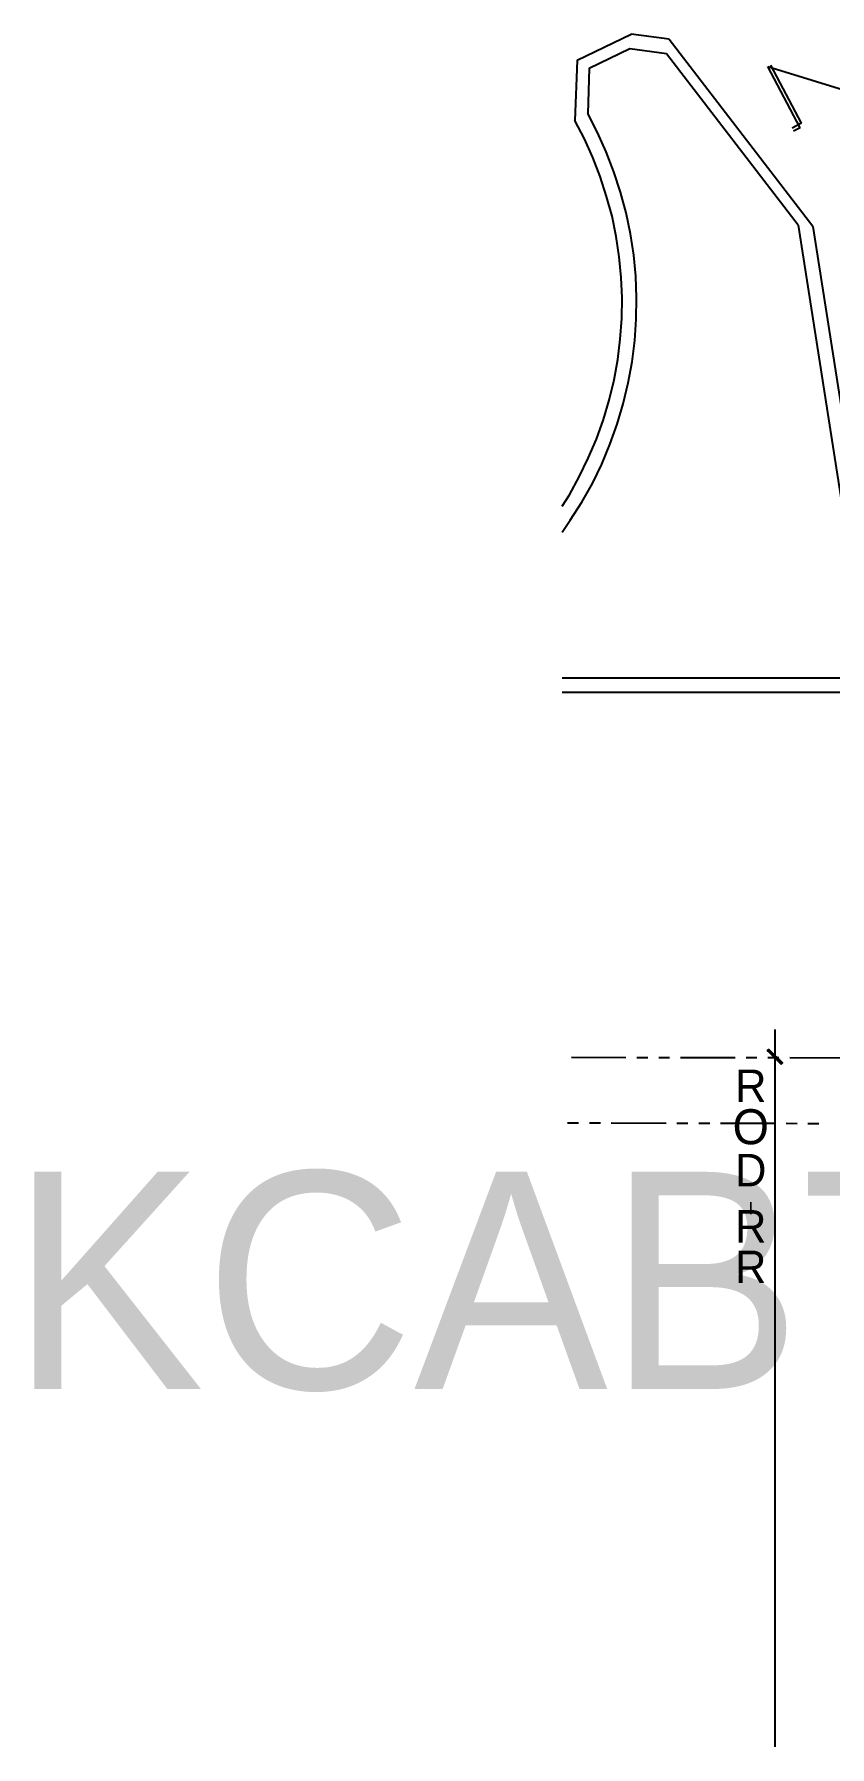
# Model space of a CAD drawing. Header units: feet. Extents: x -84 to 198, y -22 to 181.
# Drawn here: x -24.7 to 11.7, y -21.7 to 56.7 of the extents above; entities that cross this region are included whole.
import ezdxf
from ezdxf.enums import TextEntityAlignment as Align

# ---------------------------------------------------------------- set-up
doc = ezdxf.new("R2010")
doc.units = ezdxf.units.FT
for name, color, linetype in [('A-LINEA', 7, 'CONTINUOUS'), ('A-LINEA-FINA', 9, 'CONTINUOUS'), ('A-TEXTO-PDF', 3, 'CONTINUOUS')]:
    doc.layers.add(name, color=color, linetype=linetype)

msp = doc.modelspace()

# ---------------------------------------------------------------- linework, layer by layer
at = {"layer": 'A-LINEA'}
for p, q in [((4.356, 56.4504), (2.6147, 56.6828)), ((10.9305, 47.8861), (4.3539, 56.4412)), ((4.2394, 55.794), (2.555, 56.0188)), ((4.2394, 55.794), (2.555, 56.0188)), ((10.2663, 47.9432), (4.2373, 55.7848)), ((10.2663, 47.9432), (4.2373, 55.7848)), ((10.3467, 52.4044), (8.8667, 55.2044)), ((12.9309, 53.9443), (8.8672, 55.1903)), ((10.4133, 52.6178), (9.0133, 55.2711)), ((10.4133, 52.6178), (9.9867, 52.3911)), ((10.3467, 52.4044), (10.0533, 52.2444)), ((10.2646, 47.9422), (13.4397, 27.6827)), ((10.2646, 47.9422), (13.4397, 27.6827)), ((10.9288, 47.8851), (14.0546, 27.9403)), ((-0.5467, 27.2311), (13.12, 27.2311)), ((-0.5467, 27.2311), (13.12, 27.2311)), ((-0.5467, 26.5644), (13.12, 26.5644)), ((9.2, 11.1244), (9.1867, -21.7022)), ((-0.12, 9.8578), (2.3733, 9.8444)), ((2.88, 9.8444), (3.3733, 9.8444)), ((3.88, 9.8444), (4.3733, 9.8444)), ((4.88, 9.8444), (7.3733, 9.8444)), ((7.88, 9.8444), (8.3733, 9.8444)), ((8.88, 9.8444), (9.3733, 9.8444)), ((9.88, 9.8444), (12.3733, 9.8311)), ((-0.2933, 6.8578), (0.2133, 6.8578)), ((0.7067, 6.8578), (1.2133, 6.8578)), ((1.7067, 6.8578), (4.2133, 6.8444)), ((4.7067, 6.8444), (5.2133, 6.8444)), ((5.7067, 6.8444), (6.2133, 6.8444)), ((6.7067, 6.8444), (9.2133, 6.8444)), ((9.7067, 6.8444), (10.2133, 6.8311)), ((10.7067, 6.8311), (11.2133, 6.8311))]:
    msp.add_line(p, q, dxfattribs=at)
for points in [[(2.6191, 56.6738), (0.1387, 55.4744), (0.0434, 52.732)], [(2.5594, 56.0098), (0.6976, 55.111), (0.6261, 53.0559)], [(2.5594, 56.0098), (0.6976, 55.111), (0.6261, 53.0559)], [(-0.5467, 33.8978), (-0.1733, 34.4444), (0.36, 35.2711), (0.84, 36.1244), (1.2667, 37.0044), (1.64, 37.9111), (1.9733, 38.8311), (2.2533, 39.7644), (2.48, 40.7244), (2.6667, 41.6844), (2.7867, 42.6578), (2.8533, 43.6444), (2.8667, 44.6178), (2.8267, 45.6044), (2.7333, 46.5778), (2.5867, 47.5511), (2.3867, 48.5111), (2.1333, 49.4578), (1.8267, 50.3911), (1.48, 51.2978), (1.08, 52.1911), (0.6267, 53.0578)], [(-0.5467, 33.8978), (-0.1733, 34.4444), (0.36, 35.2711), (0.84, 36.1244), (1.2667, 37.0044), (1.64, 37.9111), (1.9733, 38.8311), (2.2533, 39.7644), (2.48, 40.7244), (2.6667, 41.6844), (2.7867, 42.6578), (2.8533, 43.6444), (2.8667, 44.6178), (2.8267, 45.6044), (2.7333, 46.5778), (2.5867, 47.5511), (2.3867, 48.5111), (2.1333, 49.4578), (1.8267, 50.3911), (1.48, 51.2978), (1.08, 52.1911), (0.6267, 53.0578)], [(-0.5467, 35.0844), (-0.2133, 35.6044), (0.24, 36.4311), (0.6533, 37.2844), (1.0267, 38.1511), (1.3467, 39.0444), (1.6133, 39.9378), (1.84, 40.8578), (2, 41.7911), (2.12, 42.7244), (2.1867, 43.6711), (2.2, 44.6178), (2.16, 45.5511), (2.0667, 46.4978), (1.9333, 47.4311), (1.7467, 48.3511), (1.4933, 49.2578), (1.2, 50.1644), (0.8667, 51.0444), (0.48, 51.8978), (0.04, 52.7378)]]:
    msp.add_lwpolyline(points, dxfattribs=at)
at = {"layer": 'A-LINEA-FINA'}
for points in [[(9.5467, 9.6044), (8.8533, 10.1644), (8.92, 10.2178), (9.5467, 9.6044), (9.5467, 9.6044)], [(9.48, 9.5378), (9.5467, 9.6044), (8.8533, 10.1644), (9.48, 9.5378)]]:
    msp.add_lwpolyline(points, dxfattribs=at)

# ---------------------------------------------------------------- texts
at = {"layer": 'A-TEXTO-PDF'}
for s, height, p in [('R', 1.487, (8.0928, 7.8054)), ('O', 1.602, (8.0919, 5.8764)), ('KCABTES', 9.944, (5.2398, -5.327)), ('D', 1.487, (8.091, 3.9474)), ('I', 0.573, (8.0904, 2.6614)), ('R', 1.487, (8.0898, 1.3754)), ('R', 1.487, (8.0889, -0.4816))]:
    msp.add_text(s, height=height, dxfattribs=at).set_placement(p, align=Align.CENTER)

doc.saveas('drawing.dxf')
